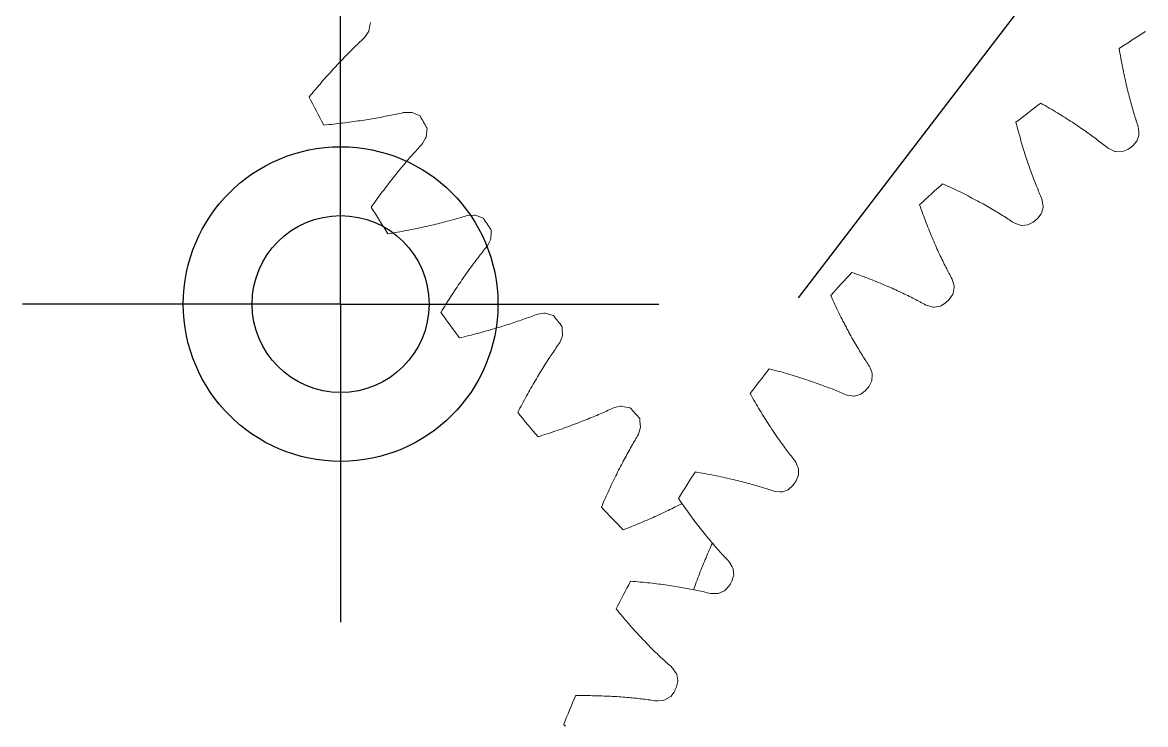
# Model space of a CAD drawing. Header units: millimetres. Extents: x 278858 to 279223, y 218711 to 219074.
# Drawn here: x 278881.18 to 278909.74, y 218883.64 to 218901.49 of the extents above; entities that cross this region are included whole.
import ezdxf

# ---------------------------------------------------------------- set-up
doc = ezdxf.new("R2010")
doc.units = ezdxf.units.MM
doc.header["$LTSCALE"] = 2
doc.linetypes.add('AM_ISO08W050', pattern=[18, 12, -1.5, 3, -1.5])
doc.linetypes.add('AM_ISO08W050x2', pattern=[9, 6, -0.75, 1.5, -0.75])
for name, color, linetype, lineweight in [('AM_4', 3, 'Continuous', 25), ('AM_7', 1, 'AM_ISO08W050', 25), ('AM_9', 251, 'Continuous', 15)]:
    doc.layers.add(name, color=color, linetype=linetype, lineweight=lineweight)

msp = doc.modelspace()

# ---------------------------------------------------------------- linework, layer by layer
for radius in [4, 2.25]:
    msp.add_circle((278889.271, 218894.328), radius)
at = {"layer": 'AM_4'}
msp.add_line((278916.733, 218915.131), (278900.905, 218894.489), dxfattribs=at)
at = {"layer": 'AM_7', "linetype": 'AM_ISO08W050x2'}
for q in [(278889.271, 218902.419), (278881.18, 218894.328), (278897.362, 218894.328), (278889.271, 218886.237)]:
    msp.add_line((278889.271, 218894.328), q, dxfattribs=at)
at = {"layer": 'AM_9'}
for p, q in [((278889.988, 218901.268), (278889.972, 218901.239)), ((278890.015, 218901.419), (278889.988, 218901.268)), ((278890.029, 218901.487), (278890.015, 218901.419)), ((278889.729, 218900.961), (278889.697, 218900.93)), ((278889.761, 218900.991), (278889.729, 218900.961)), ((278889.793, 218901.022), (278889.761, 218900.991)), ((278889.824, 218901.051), (278889.793, 218901.022)), ((278889.856, 218901.081), (278889.824, 218901.051)), ((278889.885, 218901.112), (278889.856, 218901.081)), ((278889.972, 218901.239), (278889.885, 218901.112)), ((278889.464, 218900.699), (278889.429, 218900.664)), ((278889.498, 218900.733), (278889.464, 218900.699)), ((278889.531, 218900.767), (278889.498, 218900.733)), ((278889.565, 218900.801), (278889.531, 218900.767)), ((278889.598, 218900.834), (278889.565, 218900.801)), ((278889.631, 218900.866), (278889.598, 218900.834)), ((278889.664, 218900.898), (278889.631, 218900.866)), ((278889.697, 218900.93), (278889.664, 218900.898)), ((278909.072, 218900.829), (278909.083, 218900.766)), ((278909.083, 218900.766), (278909.093, 218900.704)), ((278909.093, 218900.704), (278909.104, 218900.643)), ((278889.184, 218900.407), (278889.148, 218900.369)), ((278889.219, 218900.445), (278889.184, 218900.407)), ((278889.255, 218900.483), (278889.219, 218900.445)), ((278889.29, 218900.52), (278889.255, 218900.483)), ((278889.325, 218900.557), (278889.29, 218900.52)), ((278889.36, 218900.593), (278889.325, 218900.557)), ((278889.395, 218900.629), (278889.36, 218900.593)), ((278889.429, 218900.664), (278889.395, 218900.629)), ((278909.104, 218900.643), (278909.114, 218900.583)), ((278909.114, 218900.583), (278909.125, 218900.523)), ((278909.125, 218900.523), (278909.136, 218900.464)), ((278909.136, 218900.464), (278909.147, 218900.405)), ((278909.147, 218900.405), (278909.159, 218900.347)), ((278888.928, 218900.126), (278888.89, 218900.084)), ((278888.965, 218900.168), (278888.928, 218900.126)), ((278889.002, 218900.209), (278888.965, 218900.168)), ((278889.038, 218900.25), (278889.002, 218900.209)), ((278889.075, 218900.29), (278889.038, 218900.25)), ((278889.111, 218900.329), (278889.075, 218900.29)), ((278889.148, 218900.369), (278889.111, 218900.329)), ((278909.159, 218900.347), (278909.17, 218900.29)), ((278909.17, 218900.29), (278909.182, 218900.233)), ((278909.182, 218900.233), (278909.193, 218900.177)), ((278909.193, 218900.177), (278909.205, 218900.122)), ((278909.205, 218900.122), (278909.217, 218900.067)), ((278888.663, 218899.821), (278888.624, 218899.776)), ((278888.701, 218899.866), (278888.663, 218899.821)), ((278888.739, 218899.911), (278888.701, 218899.866)), ((278888.777, 218899.955), (278888.739, 218899.911)), ((278888.815, 218899.999), (278888.777, 218899.955)), ((278888.853, 218900.042), (278888.815, 218899.999)), ((278888.89, 218900.084), (278888.853, 218900.042)), ((278909.217, 218900.067), (278909.229, 218900.013)), ((278909.229, 218900.013), (278909.241, 218899.96)), ((278909.241, 218899.96), (278909.253, 218899.907)), ((278909.253, 218899.907), (278909.265, 218899.855)), ((278909.265, 218899.855), (278909.278, 218899.803)), ((278888.508, 218899.636), (278888.468, 218899.588)), ((278888.547, 218899.683), (278888.508, 218899.636)), ((278888.585, 218899.73), (278888.547, 218899.683)), ((278888.624, 218899.776), (278888.585, 218899.73)), ((278909.278, 218899.803), (278909.29, 218899.752)), ((278909.29, 218899.752), (278909.302, 218899.702)), ((278909.302, 218899.702), (278909.315, 218899.653)), ((278909.315, 218899.653), (278909.328, 218899.604)), ((278909.328, 218899.604), (278909.34, 218899.556)), ((278909.34, 218899.556), (278909.353, 218899.508)), ((278907.133, 218899.403), (278907.078, 218899.434)), ((278907.188, 218899.372), (278907.133, 218899.403)), ((278907.241, 218899.341), (278907.188, 218899.372)), ((278907.295, 218899.31), (278907.241, 218899.341)), ((278907.347, 218899.279), (278907.295, 218899.31)), ((278907.399, 218899.248), (278907.347, 218899.279)), ((278907.45, 218899.218), (278907.399, 218899.248)), ((278909.353, 218899.508), (278909.366, 218899.461)), ((278909.366, 218899.461), (278909.378, 218899.415)), ((278909.378, 218899.415), (278909.391, 218899.369)), ((278909.391, 218899.369), (278909.404, 218899.324)), ((278909.404, 218899.324), (278909.417, 218899.28)), ((278909.417, 218899.28), (278909.43, 218899.236)), ((278889.549, 218898.959), (278889.604, 218898.966)), ((278889.604, 218898.966), (278889.659, 218898.974)), ((278889.659, 218898.974), (278889.713, 218898.982)), ((278889.713, 218898.982), (278889.766, 218898.989)), ((278889.766, 218898.989), (278889.82, 218898.997)), ((278889.82, 218898.997), (278889.872, 218899.006)), ((278889.872, 218899.006), (278889.924, 218899.014)), ((278889.924, 218899.014), (278889.976, 218899.022)), ((278889.976, 218899.022), (278890.027, 218899.03)), ((278890.027, 218899.03), (278890.078, 218899.039)), ((278890.078, 218899.039), (278890.128, 218899.048)), ((278890.128, 218899.048), (278890.177, 218899.056)), ((278890.177, 218899.056), (278890.226, 218899.065)), ((278890.226, 218899.065), (278890.275, 218899.074)), ((278890.275, 218899.074), (278890.323, 218899.083)), ((278890.323, 218899.083), (278890.37, 218899.092)), ((278890.37, 218899.092), (278890.417, 218899.101)), ((278890.417, 218899.101), (278890.464, 218899.11)), ((278890.464, 218899.11), (278890.51, 218899.119)), ((278890.51, 218899.119), (278890.555, 218899.128)), ((278890.555, 218899.128), (278890.6, 218899.138)), ((278890.6, 218899.138), (278890.644, 218899.147)), ((278890.644, 218899.147), (278890.688, 218899.156)), ((278890.688, 218899.156), (278890.732, 218899.166)), ((278890.732, 218899.166), (278890.775, 218899.175)), ((278890.775, 218899.175), (278890.817, 218899.185)), ((278890.817, 218899.185), (278890.859, 218899.194)), ((278890.859, 218899.194), (278890.901, 218899.201)), ((278890.901, 218899.201), (278891.055, 218899.202)), ((278891.055, 218899.202), (278891.088, 218899.199)), ((278891.088, 218899.199), (278891.228, 218899.137)), ((278891.228, 218899.137), (278891.292, 218899.11)), ((278907.501, 218899.187), (278907.45, 218899.218)), ((278907.551, 218899.157), (278907.501, 218899.187)), ((278907.6, 218899.127), (278907.551, 218899.157)), ((278907.649, 218899.097), (278907.6, 218899.127)), ((278907.696, 218899.067), (278907.649, 218899.097)), ((278907.744, 218899.037), (278907.696, 218899.067)), ((278907.79, 218899.007), (278907.744, 218899.037)), ((278907.837, 218898.977), (278907.79, 218899.007)), ((278907.882, 218898.948), (278907.837, 218898.977)), ((278909.43, 218899.236), (278909.442, 218899.193)), ((278909.442, 218899.193), (278909.455, 218899.15)), ((278909.455, 218899.15), (278909.468, 218899.108)), ((278909.468, 218899.108), (278909.481, 218899.067)), ((278909.481, 218899.067), (278909.494, 218899.026)), ((278909.494, 218899.026), (278909.507, 218898.986)), ((278909.507, 218898.986), (278909.52, 218898.947)), ((278888.846, 218898.879), (278888.907, 218898.885)), ((278888.907, 218898.885), (278888.968, 218898.891)), ((278888.968, 218898.891), (278889.028, 218898.897)), ((278889.028, 218898.897), (278889.088, 218898.903)), ((278889.088, 218898.903), (278889.148, 218898.91)), ((278889.148, 218898.91), (278889.206, 218898.916)), ((278889.206, 218898.916), (278889.265, 218898.923)), ((278889.265, 218898.923), (278889.323, 218898.93)), ((278889.323, 218898.93), (278889.38, 218898.937)), ((278889.38, 218898.937), (278889.437, 218898.944)), ((278889.437, 218898.944), (278889.493, 218898.951)), ((278889.493, 218898.951), (278889.549, 218898.959)), ((278891.464, 218898.728), (278891.448, 218898.575)), ((278891.473, 218898.797), (278891.464, 218898.728)), ((278906.447, 218898.95), (278906.463, 218898.889)), ((278906.463, 218898.889), (278906.479, 218898.828)), ((278906.479, 218898.828), (278906.495, 218898.768)), ((278906.495, 218898.768), (278906.511, 218898.709)), ((278906.511, 218898.709), (278906.527, 218898.65)), ((278907.927, 218898.919), (278907.882, 218898.948)), ((278907.971, 218898.889), (278907.927, 218898.919)), ((278908.014, 218898.86), (278907.971, 218898.889)), ((278908.057, 218898.831), (278908.014, 218898.86)), ((278908.099, 218898.803), (278908.057, 218898.831)), ((278908.141, 218898.774), (278908.099, 218898.803)), ((278908.182, 218898.746), (278908.141, 218898.774)), ((278908.222, 218898.717), (278908.182, 218898.746)), ((278908.262, 218898.689), (278908.222, 218898.717)), ((278908.301, 218898.661), (278908.262, 218898.689)), ((278909.52, 218898.947), (278909.532, 218898.908)), ((278909.532, 218898.908), (278909.545, 218898.87)), ((278909.545, 218898.87), (278909.557, 218898.828)), ((278909.557, 218898.828), (278909.563, 218898.792)), ((278909.563, 218898.792), (278909.573, 218898.675)), ((278909.573, 218898.675), (278909.576, 218898.639)), ((278891.357, 218898.413), (278891.329, 218898.379)), ((278891.434, 218898.545), (278891.357, 218898.413)), ((278891.448, 218898.575), (278891.434, 218898.545)), ((278906.527, 218898.65), (278906.543, 218898.592)), ((278906.543, 218898.592), (278906.559, 218898.535)), ((278906.559, 218898.535), (278906.575, 218898.478)), ((278906.575, 218898.478), (278906.592, 218898.422)), ((278906.592, 218898.422), (278906.608, 218898.367)), ((278908.34, 218898.634), (278908.301, 218898.661)), ((278908.378, 218898.606), (278908.34, 218898.634)), ((278908.415, 218898.579), (278908.378, 218898.606)), ((278908.452, 218898.552), (278908.415, 218898.579)), ((278908.488, 218898.525), (278908.452, 218898.552)), ((278908.523, 218898.498), (278908.488, 218898.525)), ((278908.558, 218898.472), (278908.523, 218898.498)), ((278908.593, 218898.446), (278908.558, 218898.472)), ((278908.626, 218898.42), (278908.593, 218898.446)), ((278908.66, 218898.394), (278908.626, 218898.42)), ((278908.692, 218898.368), (278908.66, 218898.394)), ((278909.508, 218898.449), (278909.416, 218898.347)), ((278909.521, 218898.466), (278909.508, 218898.449)), ((278909.572, 218898.612), (278909.521, 218898.466)), ((278909.576, 218898.639), (278909.572, 218898.612)), ((278891.09, 218898.115), (278891.059, 218898.08)), ((278891.12, 218898.15), (278891.09, 218898.115)), ((278891.151, 218898.184), (278891.12, 218898.15)), ((278891.181, 218898.218), (278891.151, 218898.184)), ((278891.211, 218898.251), (278891.181, 218898.218)), ((278891.241, 218898.284), (278891.211, 218898.251)), ((278891.271, 218898.316), (278891.241, 218898.284)), ((278891.3, 218898.348), (278891.271, 218898.316)), ((278891.329, 218898.379), (278891.3, 218898.348)), ((278906.608, 218898.367), (278906.625, 218898.312)), ((278906.625, 218898.312), (278906.641, 218898.258)), ((278906.641, 218898.258), (278906.658, 218898.204)), ((278906.658, 218898.204), (278906.674, 218898.151)), ((278906.674, 218898.151), (278906.691, 218898.099)), ((278908.724, 218898.343), (278908.692, 218898.368)), ((278908.755, 218898.318), (278908.724, 218898.343)), ((278908.791, 218898.292), (278908.755, 218898.318)), ((278908.823, 218898.275), (278908.791, 218898.292)), ((278908.929, 218898.225), (278908.823, 218898.275)), ((278908.962, 218898.209), (278908.929, 218898.225)), ((278908.989, 218898.204), (278908.962, 218898.209)), ((278909.143, 218898.202), (278908.989, 218898.204)), ((278909.164, 218898.209), (278909.143, 218898.202)), ((278909.291, 218898.26), (278909.164, 218898.209)), ((278890.837, 218897.82), (278890.804, 218897.781)), ((278890.869, 218897.858), (278890.837, 218897.82)), ((278890.901, 218897.896), (278890.869, 218897.858)), ((278890.933, 218897.934), (278890.901, 218897.896)), ((278890.965, 218897.971), (278890.933, 218897.934)), ((278890.996, 218898.008), (278890.965, 218897.971)), ((278891.027, 218898.044), (278890.996, 218898.008)), ((278891.059, 218898.08), (278891.027, 218898.044)), ((278906.691, 218898.099), (278906.708, 218898.048)), ((278906.708, 218898.048), (278906.724, 218897.997)), ((278906.724, 218897.997), (278906.741, 218897.947)), ((278906.741, 218897.947), (278906.758, 218897.897)), ((278906.758, 218897.897), (278906.775, 218897.848)), ((278906.775, 218897.848), (278906.792, 218897.8)), ((278890.606, 218897.536), (278890.572, 218897.493)), ((278890.639, 218897.578), (278890.606, 218897.536)), ((278890.673, 218897.619), (278890.639, 218897.578)), ((278890.706, 218897.661), (278890.673, 218897.619)), ((278890.739, 218897.701), (278890.706, 218897.661)), ((278890.772, 218897.741), (278890.739, 218897.701)), ((278890.804, 218897.781), (278890.772, 218897.741)), ((278906.792, 218897.8), (278906.808, 218897.752)), ((278906.808, 218897.752), (278906.825, 218897.705)), ((278906.825, 218897.705), (278906.842, 218897.659)), ((278906.842, 218897.659), (278906.859, 218897.613)), ((278906.859, 218897.613), (278906.875, 218897.568)), ((278906.875, 218897.568), (278906.892, 218897.524)), ((278890.401, 218897.273), (278890.367, 218897.227)), ((278890.436, 218897.318), (278890.401, 218897.273)), ((278890.47, 218897.363), (278890.436, 218897.318)), ((278890.504, 218897.407), (278890.47, 218897.363)), ((278890.538, 218897.45), (278890.504, 218897.407)), ((278890.572, 218897.493), (278890.538, 218897.45)), ((278904.64, 218897.361), (278904.582, 218897.387)), ((278904.697, 218897.334), (278904.64, 218897.361)), ((278904.753, 218897.308), (278904.697, 218897.334)), ((278904.809, 218897.282), (278904.753, 218897.308)), ((278904.864, 218897.256), (278904.809, 218897.282)), ((278904.918, 218897.23), (278904.864, 218897.256)), ((278906.892, 218897.524), (278906.909, 218897.48)), ((278906.909, 218897.48), (278906.925, 218897.437)), ((278906.925, 218897.437), (278906.942, 218897.395)), ((278906.942, 218897.395), (278906.959, 218897.353)), ((278906.959, 218897.353), (278906.975, 218897.311)), ((278906.975, 218897.311), (278906.992, 218897.271)), ((278906.992, 218897.271), (278907.008, 218897.231)), ((278890.192, 218896.992), (278890.156, 218896.943)), ((278890.227, 218897.04), (278890.192, 218896.992)), ((278890.262, 218897.088), (278890.227, 218897.04)), ((278890.297, 218897.135), (278890.262, 218897.088)), ((278890.332, 218897.181), (278890.297, 218897.135)), ((278890.367, 218897.227), (278890.332, 218897.181)), ((278904.972, 218897.204), (278904.918, 218897.23)), ((278905.025, 218897.178), (278904.972, 218897.204)), ((278905.077, 218897.152), (278905.025, 218897.178)), ((278905.129, 218897.127), (278905.077, 218897.152)), ((278905.18, 218897.101), (278905.129, 218897.127)), ((278905.23, 218897.075), (278905.18, 218897.101)), ((278905.28, 218897.049), (278905.23, 218897.075)), ((278905.329, 218897.024), (278905.28, 218897.049)), ((278905.378, 218896.998), (278905.329, 218897.024)), ((278905.425, 218896.973), (278905.378, 218896.998)), ((278905.473, 218896.948), (278905.425, 218896.973)), ((278907.008, 218897.231), (278907.024, 218897.192)), ((278907.024, 218897.192), (278907.041, 218897.153)), ((278907.041, 218897.153), (278907.057, 218897.115)), ((278907.057, 218897.115), (278907.073, 218897.077)), ((278907.073, 218897.077), (278907.089, 218897.041)), ((278907.089, 218897.041), (278907.105, 218897)), ((278907.105, 218897), (278907.113, 218896.964)), ((278907.113, 218896.964), (278907.134, 218896.849)), ((278890.085, 218896.844), (278890.049, 218896.794)), ((278890.121, 218896.894), (278890.085, 218896.844)), ((278890.156, 218896.943), (278890.121, 218896.894)), ((278903.996, 218896.85), (278904.017, 218896.791)), ((278904.017, 218896.791), (278904.038, 218896.731)), ((278904.038, 218896.731), (278904.059, 218896.673)), ((278905.519, 218896.922), (278905.473, 218896.948)), ((278905.565, 218896.897), (278905.519, 218896.922)), ((278905.61, 218896.872), (278905.565, 218896.897)), ((278905.655, 218896.847), (278905.61, 218896.872)), ((278905.699, 218896.822), (278905.655, 218896.847)), ((278905.742, 218896.798), (278905.699, 218896.822)), ((278905.785, 218896.773), (278905.742, 218896.798)), ((278905.827, 218896.748), (278905.785, 218896.773)), ((278905.868, 218896.724), (278905.827, 218896.748)), ((278905.909, 218896.7), (278905.868, 218896.724)), ((278905.949, 218896.676), (278905.909, 218896.7)), ((278905.989, 218896.652), (278905.949, 218896.676)), ((278907.138, 218896.785), (278907.1, 218896.636)), ((278907.134, 218896.849), (278907.14, 218896.813)), ((278907.14, 218896.813), (278907.138, 218896.785)), ((278891.791, 218896.382), (278891.84, 218896.394)), ((278891.84, 218896.394), (278891.887, 218896.407)), ((278891.887, 218896.407), (278891.935, 218896.419)), ((278891.935, 218896.419), (278891.981, 218896.431)), ((278891.981, 218896.431), (278892.028, 218896.443)), ((278892.028, 218896.443), (278892.073, 218896.456)), ((278892.073, 218896.456), (278892.119, 218896.468)), ((278892.119, 218896.468), (278892.163, 218896.48)), ((278892.163, 218896.48), (278892.207, 218896.493)), ((278892.207, 218896.493), (278892.251, 218896.505)), ((278892.251, 218896.505), (278892.294, 218896.518)), ((278892.294, 218896.518), (278892.337, 218896.53)), ((278892.337, 218896.53), (278892.379, 218896.543)), ((278892.379, 218896.543), (278892.42, 218896.555)), ((278892.42, 218896.555), (278892.461, 218896.567)), ((278892.461, 218896.567), (278892.503, 218896.578)), ((278892.503, 218896.578), (278892.657, 218896.589)), ((278892.657, 218896.589), (278892.69, 218896.589)), ((278892.69, 218896.589), (278892.834, 218896.536)), ((278892.834, 218896.536), (278892.9, 218896.514)), ((278904.059, 218896.673), (278904.08, 218896.615)), ((278904.08, 218896.615), (278904.101, 218896.558)), ((278904.101, 218896.558), (278904.122, 218896.502)), ((278904.122, 218896.502), (278904.144, 218896.446)), ((278904.144, 218896.446), (278904.165, 218896.391)), ((278904.165, 218896.391), (278904.186, 218896.337)), ((278906.028, 218896.628), (278905.989, 218896.652)), ((278906.066, 218896.604), (278906.028, 218896.628)), ((278906.104, 218896.581), (278906.066, 218896.604)), ((278906.141, 218896.558), (278906.104, 218896.581)), ((278906.177, 218896.535), (278906.141, 218896.558)), ((278906.213, 218896.512), (278906.177, 218896.535)), ((278906.248, 218896.489), (278906.213, 218896.512)), ((278906.283, 218896.466), (278906.248, 218896.489)), ((278906.317, 218896.444), (278906.283, 218896.466)), ((278906.35, 218896.422), (278906.317, 218896.444)), ((278906.388, 218896.399), (278906.35, 218896.422)), ((278906.421, 218896.384), (278906.388, 218896.399)), ((278906.889, 218896.411), (278906.767, 218896.348)), ((278907.088, 218896.618), (278907.006, 218896.508)), ((278907.1, 218896.636), (278907.088, 218896.618)), ((278890.475, 218896.112), (278890.536, 218896.122)), ((278890.536, 218896.122), (278890.596, 218896.133)), ((278890.596, 218896.133), (278890.656, 218896.143)), ((278890.656, 218896.143), (278890.716, 218896.153)), ((278890.716, 218896.153), (278890.774, 218896.164)), ((278890.774, 218896.164), (278890.833, 218896.175)), ((278890.833, 218896.175), (278890.89, 218896.186)), ((278890.89, 218896.186), (278890.947, 218896.196)), ((278890.947, 218896.196), (278891.004, 218896.207)), ((278891.004, 218896.207), (278891.06, 218896.219)), ((278891.06, 218896.219), (278891.116, 218896.23)), ((278891.116, 218896.23), (278891.171, 218896.241)), ((278891.171, 218896.241), (278891.226, 218896.252)), ((278891.226, 218896.252), (278891.28, 218896.264)), ((278891.28, 218896.264), (278891.333, 218896.275)), ((278891.333, 218896.275), (278891.386, 218896.287)), ((278891.386, 218896.287), (278891.439, 218896.299)), ((278891.439, 218896.299), (278891.491, 218896.31)), ((278891.491, 218896.31), (278891.542, 218896.322)), ((278891.542, 218896.322), (278891.593, 218896.334)), ((278891.593, 218896.334), (278891.643, 218896.346)), ((278891.643, 218896.346), (278891.693, 218896.358)), ((278891.693, 218896.358), (278891.742, 218896.37)), ((278891.742, 218896.37), (278891.791, 218896.382)), ((278893.098, 218896.145), (278893.093, 218895.991)), ((278893.102, 218896.214), (278893.098, 218896.145)), ((278904.186, 218896.337), (278904.207, 218896.283)), ((278904.207, 218896.283), (278904.228, 218896.23)), ((278904.228, 218896.23), (278904.249, 218896.177)), ((278904.249, 218896.177), (278904.271, 218896.125)), ((278904.271, 218896.125), (278904.292, 218896.074)), ((278906.531, 218896.344), (278906.421, 218896.384)), ((278906.566, 218896.331), (278906.531, 218896.344)), ((278906.593, 218896.328), (278906.566, 218896.331)), ((278906.747, 218896.34), (278906.593, 218896.328)), ((278906.767, 218896.348), (278906.747, 218896.34)), ((278893.013, 218895.822), (278892.988, 218895.787)), ((278893.081, 218895.96), (278893.013, 218895.822)), ((278893.093, 218895.991), (278893.081, 218895.96)), ((278904.292, 218896.074), (278904.313, 218896.024)), ((278904.313, 218896.024), (278904.334, 218895.974)), ((278904.334, 218895.974), (278904.355, 218895.925)), ((278904.355, 218895.925), (278904.376, 218895.876)), ((278904.376, 218895.876), (278904.397, 218895.828)), ((278904.397, 218895.828), (278904.418, 218895.781)), ((278892.795, 218895.543), (278892.767, 218895.507)), ((278892.823, 218895.58), (278892.795, 218895.543)), ((278892.851, 218895.616), (278892.823, 218895.58)), ((278892.879, 218895.651), (278892.851, 218895.616)), ((278892.906, 218895.686), (278892.879, 218895.651)), ((278892.933, 218895.72), (278892.906, 218895.686)), ((278892.961, 218895.754), (278892.933, 218895.72)), ((278892.988, 218895.787), (278892.961, 218895.754)), ((278904.418, 218895.781), (278904.439, 218895.734)), ((278904.439, 218895.734), (278904.46, 218895.688)), ((278904.46, 218895.688), (278904.481, 218895.643)), ((278904.481, 218895.643), (278904.502, 218895.598)), ((278904.502, 218895.598), (278904.522, 218895.554)), ((278904.522, 218895.554), (278904.543, 218895.511)), ((278892.594, 218895.276), (278892.565, 218895.236)), ((278892.623, 218895.315), (278892.594, 218895.276)), ((278892.652, 218895.355), (278892.623, 218895.315)), ((278892.681, 218895.393), (278892.652, 218895.355)), ((278892.71, 218895.432), (278892.681, 218895.393)), ((278892.739, 218895.469), (278892.71, 218895.432)), ((278892.767, 218895.507), (278892.739, 218895.469)), ((278904.543, 218895.511), (278904.563, 218895.468)), ((278904.563, 218895.468), (278904.584, 218895.426)), ((278904.584, 218895.426), (278904.604, 218895.384)), ((278904.604, 218895.384), (278904.624, 218895.344)), ((278904.624, 218895.344), (278904.645, 218895.303)), ((278904.645, 218895.303), (278904.665, 218895.264)), ((278904.665, 218895.264), (278904.685, 218895.225)), ((278892.386, 218894.984), (278892.355, 218894.94)), ((278892.416, 218895.027), (278892.386, 218894.984)), ((278892.446, 218895.07), (278892.416, 218895.027)), ((278892.476, 218895.112), (278892.446, 218895.07)), ((278892.506, 218895.154), (278892.476, 218895.112)), ((278892.535, 218895.195), (278892.506, 218895.154)), ((278892.565, 218895.236), (278892.535, 218895.195)), ((278902.334, 218895.109), (278902.274, 218895.13)), ((278902.393, 218895.088), (278902.334, 218895.109)), ((278902.451, 218895.067), (278902.393, 218895.088)), ((278902.509, 218895.046), (278902.451, 218895.067)), ((278902.566, 218895.025), (278902.509, 218895.046)), ((278902.623, 218895.003), (278902.566, 218895.025)), ((278902.678, 218894.982), (278902.623, 218895.003)), ((278902.733, 218894.961), (278902.678, 218894.982)), ((278904.685, 218895.225), (278904.704, 218895.186)), ((278904.704, 218895.186), (278904.724, 218895.149)), ((278904.724, 218895.149), (278904.744, 218895.111)), ((278904.744, 218895.111), (278904.763, 218895.075)), ((278904.763, 218895.075), (278904.783, 218895.039)), ((278904.783, 218895.039), (278904.802, 218895.004)), ((278904.802, 218895.004), (278904.821, 218894.964)), ((278904.821, 218894.964), (278904.833, 218894.93)), ((278892.201, 218894.713), (278892.17, 218894.666)), ((278892.232, 218894.76), (278892.201, 218894.713)), ((278892.263, 218894.805), (278892.232, 218894.76)), ((278892.294, 218894.851), (278892.263, 218894.805)), ((278892.325, 218894.895), (278892.294, 218894.851)), ((278892.355, 218894.94), (278892.325, 218894.895)), ((278902.788, 218894.94), (278902.733, 218894.961)), ((278902.842, 218894.919), (278902.788, 218894.94)), ((278902.895, 218894.897), (278902.842, 218894.919)), ((278902.947, 218894.876), (278902.895, 218894.897)), ((278902.999, 218894.855), (278902.947, 218894.876)), ((278903.05, 218894.834), (278902.999, 218894.855)), ((278903.101, 218894.812), (278903.05, 218894.834)), ((278903.15, 218894.791), (278903.101, 218894.812)), ((278903.2, 218894.77), (278903.15, 218894.791)), ((278903.248, 218894.749), (278903.2, 218894.77)), ((278903.296, 218894.728), (278903.248, 218894.749)), ((278903.343, 218894.707), (278903.296, 218894.728)), ((278903.39, 218894.686), (278903.343, 218894.707)), ((278903.436, 218894.665), (278903.39, 218894.686)), ((278904.833, 218894.93), (278904.863, 218894.817)), ((278904.873, 218894.754), (278904.848, 218894.602)), ((278904.863, 218894.817), (278904.873, 218894.781)), ((278904.873, 218894.781), (278904.873, 218894.754)), ((278892.013, 218894.424), (278891.982, 218894.374)), ((278892.045, 218894.474), (278892.013, 218894.424)), ((278892.076, 218894.523), (278892.045, 218894.474)), ((278892.108, 218894.571), (278892.076, 218894.523)), ((278892.139, 218894.619), (278892.108, 218894.571)), ((278892.17, 218894.666), (278892.139, 218894.619)), ((278901.737, 218894.545), (278901.763, 218894.487)), ((278901.763, 218894.487), (278901.789, 218894.43)), ((278901.789, 218894.43), (278901.815, 218894.374)), ((278903.481, 218894.644), (278903.436, 218894.665)), ((278903.526, 218894.623), (278903.481, 218894.644)), ((278903.57, 218894.603), (278903.526, 218894.623)), ((278903.613, 218894.582), (278903.57, 218894.603)), ((278903.656, 218894.561), (278903.613, 218894.582)), ((278903.698, 218894.541), (278903.656, 218894.561)), ((278903.74, 218894.521), (278903.698, 218894.541)), ((278903.78, 218894.5), (278903.74, 218894.521)), ((278903.821, 218894.48), (278903.78, 218894.5)), ((278903.86, 218894.46), (278903.821, 218894.48)), ((278903.899, 218894.44), (278903.86, 218894.46)), ((278903.938, 218894.42), (278903.899, 218894.44)), ((278903.975, 218894.4), (278903.938, 218894.42)), ((278904.012, 218894.381), (278903.975, 218894.4)), ((278904.838, 218894.582), (278904.765, 218894.466)), ((278904.848, 218894.602), (278904.838, 218894.582)), ((278891.854, 218894.169), (278891.822, 218894.116)), ((278891.886, 218894.221), (278891.854, 218894.169)), ((278891.918, 218894.273), (278891.886, 218894.221)), ((278891.95, 218894.324), (278891.918, 218894.273)), ((278891.982, 218894.374), (278891.95, 218894.324)), ((278901.815, 218894.374), (278901.841, 218894.318)), ((278901.841, 218894.318), (278901.867, 218894.263)), ((278901.867, 218894.263), (278901.893, 218894.209)), ((278901.893, 218894.209), (278901.919, 218894.155)), ((278901.919, 218894.155), (278901.945, 218894.102)), ((278904.049, 218894.361), (278904.012, 218894.381)), ((278904.085, 218894.342), (278904.049, 218894.361)), ((278904.12, 218894.323), (278904.085, 218894.342)), ((278904.159, 218894.303), (278904.12, 218894.323)), ((278904.194, 218894.292), (278904.159, 218894.303)), ((278904.307, 218894.261), (278904.194, 218894.292)), ((278904.342, 218894.252), (278904.307, 218894.261)), ((278904.37, 218894.251), (278904.342, 218894.252)), ((278904.522, 218894.276), (278904.37, 218894.251)), ((278904.541, 218894.286), (278904.522, 218894.276)), ((278904.657, 218894.359), (278904.541, 218894.286)), ((278893.54, 218893.812), (278893.588, 218893.827)), ((278893.588, 218893.827), (278893.635, 218893.843)), ((278893.635, 218893.843), (278893.682, 218893.858)), ((278893.682, 218893.858), (278893.728, 218893.874)), ((278893.728, 218893.874), (278893.774, 218893.889)), ((278893.774, 218893.889), (278893.819, 218893.905)), ((278893.819, 218893.905), (278893.864, 218893.92)), ((278893.864, 218893.92), (278893.908, 218893.936)), ((278893.908, 218893.936), (278893.952, 218893.951)), ((278893.952, 218893.951), (278893.995, 218893.967)), ((278893.995, 218893.967), (278894.038, 218893.982)), ((278894.038, 218893.982), (278894.08, 218893.997)), ((278894.08, 218893.997), (278894.122, 218894.013)), ((278894.122, 218894.013), (278894.163, 218894.028)), ((278894.163, 218894.028), (278894.203, 218894.044)), ((278894.203, 218894.044), (278894.243, 218894.059)), ((278894.243, 218894.059), (278894.284, 218894.072)), ((278894.284, 218894.072), (278894.437, 218894.094)), ((278894.437, 218894.094), (278894.47, 218894.096)), ((278894.47, 218894.096), (278894.617, 218894.053)), ((278894.617, 218894.053), (278894.684, 218894.036)), ((278901.945, 218894.102), (278901.971, 218894.049)), ((278901.971, 218894.049), (278901.997, 218893.998)), ((278901.997, 218893.998), (278902.023, 218893.947)), ((278902.023, 218893.947), (278902.048, 218893.896)), ((278902.048, 218893.896), (278902.074, 218893.846)), ((278902.074, 218893.846), (278902.099, 218893.797)), ((278892.531, 218893.524), (278892.589, 218893.539)), ((278892.589, 218893.539), (278892.646, 218893.553)), ((278892.646, 218893.553), (278892.703, 218893.568)), ((278892.703, 218893.568), (278892.759, 218893.583)), ((278892.759, 218893.583), (278892.815, 218893.598)), ((278892.815, 218893.598), (278892.87, 218893.613)), ((278892.87, 218893.613), (278892.925, 218893.628)), ((278892.925, 218893.628), (278892.979, 218893.643)), ((278892.979, 218893.643), (278893.033, 218893.658)), ((278893.033, 218893.658), (278893.086, 218893.673)), ((278893.086, 218893.673), (278893.138, 218893.689)), ((278893.138, 218893.689), (278893.19, 218893.704)), ((278893.19, 218893.704), (278893.242, 218893.719)), ((278893.242, 218893.719), (278893.293, 218893.735)), ((278893.293, 218893.735), (278893.343, 218893.75)), ((278893.343, 218893.75), (278893.393, 218893.765)), ((278893.393, 218893.765), (278893.443, 218893.781)), ((278893.443, 218893.781), (278893.492, 218893.796)), ((278893.492, 218893.796), (278893.54, 218893.812)), ((278894.907, 218893.751), (278894.908, 218893.681)), ((278894.908, 218893.681), (278894.913, 218893.528)), ((278902.099, 218893.797), (278902.125, 218893.749)), ((278902.125, 218893.749), (278902.15, 218893.701)), ((278902.15, 218893.701), (278902.176, 218893.654)), ((278902.176, 218893.654), (278902.201, 218893.607)), ((278902.201, 218893.607), (278902.226, 218893.561)), ((278902.226, 218893.561), (278902.251, 218893.516)), ((278892.294, 218893.466), (278892.354, 218893.481)), ((278892.354, 218893.481), (278892.413, 218893.495)), ((278892.413, 218893.495), (278892.472, 218893.509)), ((278892.472, 218893.509), (278892.531, 218893.524)), ((278894.798, 218893.282), (278894.773, 218893.246)), ((278894.823, 218893.317), (278894.798, 218893.282)), ((278894.845, 218893.354), (278894.823, 218893.317)), ((278894.904, 218893.496), (278894.845, 218893.354)), ((278894.913, 218893.528), (278894.904, 218893.496)), ((278902.251, 218893.516), (278902.276, 218893.471)), ((278902.276, 218893.471), (278902.301, 218893.428)), ((278902.301, 218893.428), (278902.325, 218893.384)), ((278902.325, 218893.384), (278902.35, 218893.341)), ((278902.35, 218893.341), (278902.374, 218893.299)), ((278902.374, 218893.299), (278902.399, 218893.258)), ((278902.399, 218893.258), (278902.423, 218893.217)), ((278894.597, 218892.983), (278894.571, 218892.943)), ((278894.622, 218893.022), (278894.597, 218892.983)), ((278894.648, 218893.061), (278894.622, 218893.022)), ((278894.673, 218893.099), (278894.648, 218893.061)), ((278894.699, 218893.136), (278894.673, 218893.099)), ((278894.724, 218893.174), (278894.699, 218893.136)), ((278894.749, 218893.21), (278894.724, 218893.174)), ((278894.773, 218893.246), (278894.749, 218893.21)), ((278902.423, 218893.217), (278902.447, 218893.177)), ((278902.447, 218893.177), (278902.471, 218893.137)), ((278902.471, 218893.137), (278902.494, 218893.098)), ((278902.494, 218893.098), (278902.518, 218893.06)), ((278902.518, 218893.06), (278902.541, 218893.022)), ((278902.541, 218893.022), (278902.565, 218892.985)), ((278902.565, 218892.985), (278902.588, 218892.949)), ((278894.413, 218892.695), (278894.386, 218892.651)), ((278894.439, 218892.737), (278894.413, 218892.695)), ((278894.466, 218892.78), (278894.439, 218892.737)), ((278894.492, 218892.821), (278894.466, 218892.78)), ((278894.519, 218892.862), (278894.492, 218892.821)), ((278894.545, 218892.903), (278894.519, 218892.862)), ((278894.571, 218892.943), (278894.545, 218892.903)), ((278900.233, 218892.665), (278900.172, 218892.681)), ((278902.588, 218892.949), (278902.611, 218892.913)), ((278902.611, 218892.913), (278902.634, 218892.878)), ((278902.634, 218892.878), (278902.656, 218892.843)), ((278902.656, 218892.843), (278902.678, 218892.809)), ((278902.678, 218892.809), (278902.701, 218892.775)), ((278902.701, 218892.775), (278902.723, 218892.738)), ((278902.723, 218892.738), (278902.738, 218892.704)), ((278902.738, 218892.704), (278902.779, 218892.594)), ((278894.251, 218892.428), (278894.224, 218892.381)), ((278894.278, 218892.473), (278894.251, 218892.428)), ((278894.305, 218892.519), (278894.278, 218892.473)), ((278894.332, 218892.563), (278894.305, 218892.519)), ((278894.359, 218892.608), (278894.332, 218892.563)), ((278894.386, 218892.651), (278894.359, 218892.608)), ((278900.294, 218892.649), (278900.233, 218892.665)), ((278900.354, 218892.633), (278900.294, 218892.649)), ((278900.413, 218892.617), (278900.354, 218892.633)), ((278900.472, 218892.601), (278900.413, 218892.617)), ((278900.53, 218892.585), (278900.472, 218892.601)), ((278900.587, 218892.569), (278900.53, 218892.585)), ((278900.644, 218892.553), (278900.587, 218892.569)), ((278900.7, 218892.536), (278900.644, 218892.553)), ((278900.755, 218892.52), (278900.7, 218892.536)), ((278900.81, 218892.503), (278900.755, 218892.52)), ((278900.864, 218892.487), (278900.81, 218892.503)), ((278900.918, 218892.47), (278900.864, 218892.487)), ((278900.97, 218892.453), (278900.918, 218892.47)), ((278901.023, 218892.436), (278900.97, 218892.453)), ((278901.074, 218892.42), (278901.023, 218892.436)), ((278901.125, 218892.403), (278901.074, 218892.42)), ((278901.175, 218892.386), (278901.125, 218892.403)), ((278902.779, 218892.594), (278902.791, 218892.56)), ((278902.794, 218892.532), (278902.782, 218892.379)), ((278902.791, 218892.56), (278902.794, 218892.532)), ((278894.086, 218892.142), (278894.058, 218892.093)), ((278894.113, 218892.191), (278894.086, 218892.142)), ((278894.141, 218892.239), (278894.113, 218892.191)), ((278894.169, 218892.287), (278894.141, 218892.239)), ((278894.196, 218892.335), (278894.169, 218892.287)), ((278894.224, 218892.381), (278894.196, 218892.335)), ((278901.225, 218892.369), (278901.175, 218892.386)), ((278901.274, 218892.353), (278901.225, 218892.369)), ((278901.322, 218892.336), (278901.274, 218892.353)), ((278901.369, 218892.319), (278901.322, 218892.336)), ((278901.416, 218892.302), (278901.369, 218892.319)), ((278901.463, 218892.285), (278901.416, 218892.302)), ((278901.508, 218892.268), (278901.463, 218892.285)), ((278901.553, 218892.252), (278901.508, 218892.268)), ((278901.598, 218892.235), (278901.553, 218892.252)), ((278901.642, 218892.218), (278901.598, 218892.235)), ((278901.685, 218892.201), (278901.642, 218892.218)), ((278901.727, 218892.185), (278901.685, 218892.201)), ((278901.769, 218892.168), (278901.727, 218892.185)), ((278901.81, 218892.152), (278901.769, 218892.168)), ((278901.851, 218892.135), (278901.81, 218892.152)), ((278901.891, 218892.119), (278901.851, 218892.135)), ((278901.93, 218892.102), (278901.891, 218892.119)), ((278902.613, 218892.12), (278902.504, 218892.038)), ((278902.774, 218892.359), (278902.711, 218892.237)), ((278902.782, 218892.379), (278902.774, 218892.359)), ((278893.918, 218891.837), (278893.889, 218891.785)), ((278893.946, 218891.89), (278893.918, 218891.837)), ((278893.974, 218891.941), (278893.946, 218891.89)), ((278894.002, 218891.992), (278893.974, 218891.941)), ((278894.03, 218892.043), (278894.002, 218891.992)), ((278894.058, 218892.093), (278894.03, 218892.043)), ((278899.688, 218892.051), (278899.719, 218891.996)), ((278899.719, 218891.996), (278899.75, 218891.941)), ((278899.75, 218891.941), (278899.781, 218891.887)), ((278899.781, 218891.887), (278899.811, 218891.834)), ((278899.811, 218891.834), (278899.842, 218891.781)), ((278901.969, 218892.086), (278901.93, 218892.102)), ((278902.007, 218892.07), (278901.969, 218892.086)), ((278902.044, 218892.053), (278902.007, 218892.07)), ((278902.081, 218892.037), (278902.044, 218892.053)), ((278902.122, 218892.022), (278902.081, 218892.037)), ((278902.157, 218892.013), (278902.122, 218892.022)), ((278902.273, 218891.992), (278902.157, 218892.013)), ((278902.309, 218891.986), (278902.273, 218891.992)), ((278902.336, 218891.988), (278902.309, 218891.986)), ((278902.485, 218892.026), (278902.336, 218891.988)), ((278902.504, 218892.038), (278902.485, 218892.026)), ((278893.805, 218891.624), (278893.776, 218891.569)), ((278893.833, 218891.678), (278893.805, 218891.624)), ((278893.861, 218891.732), (278893.833, 218891.678)), ((278893.889, 218891.785), (278893.861, 218891.732)), ((278895.827, 218891.516), (278895.87, 218891.534)), ((278895.87, 218891.534), (278895.913, 218891.553)), ((278895.913, 218891.553), (278895.955, 218891.571)), ((278895.955, 218891.571), (278895.996, 218891.59)), ((278895.996, 218891.59), (278896.037, 218891.608)), ((278896.037, 218891.608), (278896.078, 218891.626)), ((278896.078, 218891.626), (278896.118, 218891.644)), ((278896.118, 218891.644), (278896.157, 218891.663)), ((278896.157, 218891.663), (278896.196, 218891.681)), ((278896.196, 218891.681), (278896.236, 218891.697)), ((278896.236, 218891.697), (278896.386, 218891.729)), ((278896.386, 218891.729), (278896.419, 218891.733)), ((278896.419, 218891.733), (278896.569, 218891.701)), ((278896.569, 218891.701), (278896.638, 218891.689)), ((278899.842, 218891.781), (278899.873, 218891.73)), ((278899.873, 218891.73), (278899.903, 218891.678)), ((278899.903, 218891.678), (278899.934, 218891.628)), ((278899.934, 218891.628), (278899.964, 218891.578)), ((278899.964, 218891.578), (278899.994, 218891.529)), ((278895.119, 218891.234), (278895.17, 218891.253)), ((278895.17, 218891.253), (278895.221, 218891.272)), ((278895.221, 218891.272), (278895.27, 218891.291)), ((278895.27, 218891.291), (278895.32, 218891.31)), ((278895.32, 218891.31), (278895.369, 218891.329)), ((278895.369, 218891.329), (278895.417, 218891.348)), ((278895.417, 218891.348), (278895.464, 218891.366)), ((278895.464, 218891.366), (278895.512, 218891.385)), ((278895.512, 218891.385), (278895.558, 218891.404)), ((278895.558, 218891.404), (278895.604, 218891.423)), ((278895.604, 218891.423), (278895.65, 218891.441)), ((278895.65, 218891.441), (278895.695, 218891.46)), ((278895.695, 218891.46), (278895.74, 218891.479)), ((278895.74, 218891.479), (278895.784, 218891.497)), ((278895.784, 218891.497), (278895.827, 218891.516)), ((278896.88, 218891.42), (278896.885, 218891.351)), ((278896.885, 218891.351), (278896.901, 218891.198)), ((278899.994, 218891.529), (278900.024, 218891.48)), ((278900.024, 218891.48), (278900.054, 218891.432)), ((278900.054, 218891.432), (278900.084, 218891.385)), ((278900.084, 218891.385), (278900.114, 218891.338)), ((278900.114, 218891.338), (278900.143, 218891.292)), ((278900.143, 218891.292), (278900.173, 218891.246)), ((278894.293, 218890.954), (278894.351, 218890.972)), ((278894.351, 218890.972), (278894.41, 218890.991)), ((278894.41, 218890.991), (278894.468, 218891.009)), ((278894.468, 218891.009), (278894.525, 218891.028)), ((278894.525, 218891.028), (278894.582, 218891.046)), ((278894.582, 218891.046), (278894.638, 218891.065)), ((278894.638, 218891.065), (278894.693, 218891.084)), ((278894.693, 218891.084), (278894.748, 218891.103)), ((278894.748, 218891.103), (278894.803, 218891.121)), ((278894.803, 218891.121), (278894.857, 218891.14)), ((278894.857, 218891.14), (278894.911, 218891.159)), ((278894.911, 218891.159), (278894.964, 218891.178)), ((278894.964, 218891.178), (278895.016, 218891.197)), ((278895.016, 218891.197), (278895.068, 218891.215)), ((278895.068, 218891.215), (278895.119, 218891.234)), ((278896.826, 218890.981), (278896.804, 218890.945)), ((278896.846, 218891.02), (278896.826, 218890.981)), ((278896.894, 218891.165), (278896.846, 218891.02)), ((278896.901, 218891.198), (278896.894, 218891.165)), ((278900.173, 218891.246), (278900.202, 218891.202)), ((278900.202, 218891.202), (278900.231, 218891.157)), ((278900.231, 218891.157), (278900.26, 218891.114)), ((278900.26, 218891.114), (278900.289, 218891.071)), ((278900.289, 218891.071), (278900.318, 218891.029)), ((278900.318, 218891.029), (278900.346, 218890.987)), ((278900.346, 218890.987), (278900.375, 218890.946)), ((278896.669, 218890.713), (278896.646, 218890.673)), ((278896.692, 218890.753), (278896.669, 218890.713)), ((278896.714, 218890.792), (278896.692, 218890.753)), ((278896.737, 218890.831), (278896.714, 218890.792)), ((278896.759, 218890.869), (278896.737, 218890.831)), ((278896.782, 218890.907), (278896.759, 218890.869)), ((278896.804, 218890.945), (278896.782, 218890.907)), ((278900.375, 218890.946), (278900.403, 218890.906)), ((278900.403, 218890.906), (278900.431, 218890.866)), ((278900.431, 218890.866), (278900.459, 218890.827)), ((278900.459, 218890.827), (278900.487, 218890.788)), ((278900.487, 218890.788), (278900.514, 218890.75)), ((278900.514, 218890.75), (278900.541, 218890.713)), ((278900.541, 218890.713), (278900.568, 218890.676)), ((278896.507, 218890.42), (278896.484, 218890.376)), ((278896.531, 218890.463), (278896.507, 218890.42)), ((278896.554, 218890.506), (278896.531, 218890.463)), ((278896.577, 218890.549), (278896.554, 218890.506)), ((278896.6, 218890.591), (278896.577, 218890.549)), ((278896.623, 218890.632), (278896.6, 218890.591)), ((278896.646, 218890.673), (278896.623, 218890.632)), ((278900.568, 218890.676), (278900.595, 218890.64)), ((278900.595, 218890.64), (278900.622, 218890.604)), ((278900.622, 218890.604), (278900.648, 218890.569)), ((278900.648, 218890.569), (278900.674, 218890.535)), ((278900.674, 218890.535), (278900.7, 218890.501)), ((278900.7, 218890.501), (278900.726, 218890.468)), ((278900.726, 218890.468), (278900.752, 218890.436)), ((278900.752, 218890.436), (278900.777, 218890.404)), ((278900.777, 218890.404), (278900.802, 218890.372)), ((278896.365, 218890.149), (278896.341, 218890.102)), ((278896.389, 218890.195), (278896.365, 218890.149)), ((278896.413, 218890.241), (278896.389, 218890.195)), ((278896.437, 218890.287), (278896.413, 218890.241)), ((278896.46, 218890.332), (278896.437, 218890.287)), ((278896.484, 218890.376), (278896.46, 218890.332)), ((278900.802, 218890.372), (278900.828, 218890.337)), ((278900.828, 218890.337), (278900.845, 218890.305)), ((278900.845, 218890.305), (278900.895, 218890.199)), ((278900.895, 218890.199), (278900.91, 218890.166)), ((278900.91, 218890.166), (278900.916, 218890.138)), ((278900.916, 218890.138), (278900.918, 218889.985)), ((278896.221, 218889.858), (278896.197, 218889.808)), ((278896.245, 218889.908), (278896.221, 218889.858)), ((278896.269, 218889.957), (278896.245, 218889.908)), ((278896.293, 218890.006), (278896.269, 218889.957)), ((278896.317, 218890.054), (278896.293, 218890.006)), ((278896.341, 218890.102), (278896.317, 218890.054)), ((278898.353, 218890.047), (278898.291, 218890.058)), ((278898.415, 218890.037), (278898.353, 218890.047)), ((278898.476, 218890.026), (278898.415, 218890.037)), ((278898.537, 218890.016), (278898.476, 218890.026)), ((278898.597, 218890.005), (278898.537, 218890.016)), ((278898.656, 218889.994), (278898.597, 218890.005)), ((278898.714, 218889.982), (278898.656, 218889.994)), ((278898.772, 218889.971), (278898.714, 218889.982)), ((278898.83, 218889.96), (278898.772, 218889.971)), ((278898.886, 218889.948), (278898.83, 218889.96)), ((278898.942, 218889.936), (278898.886, 218889.948)), ((278898.998, 218889.924), (278898.942, 218889.936)), ((278899.052, 218889.913), (278898.998, 218889.924)), ((278899.106, 218889.901), (278899.052, 218889.913)), ((278899.16, 218889.888), (278899.106, 218889.901)), ((278899.212, 218889.876), (278899.16, 218889.888)), ((278899.265, 218889.864), (278899.212, 218889.876)), ((278899.316, 218889.852), (278899.265, 218889.864)), ((278899.367, 218889.839), (278899.316, 218889.852)), ((278899.417, 218889.827), (278899.367, 218889.839)), ((278899.467, 218889.814), (278899.417, 218889.827)), ((278900.911, 218889.963), (278900.859, 218889.837)), ((278900.918, 218889.985), (278900.911, 218889.963)), ((278896.075, 218889.549), (278896.051, 218889.496)), ((278896.099, 218889.602), (278896.075, 218889.549)), ((278896.124, 218889.654), (278896.099, 218889.602)), ((278896.148, 218889.706), (278896.124, 218889.654)), ((278896.172, 218889.758), (278896.148, 218889.706)), ((278896.197, 218889.808), (278896.172, 218889.758)), ((278899.515, 218889.801), (278899.467, 218889.814)), ((278899.564, 218889.789), (278899.515, 218889.801)), ((278899.611, 218889.776), (278899.564, 218889.789)), ((278899.658, 218889.763), (278899.611, 218889.776)), ((278899.705, 218889.751), (278899.658, 218889.763)), ((278899.75, 218889.738), (278899.705, 218889.751)), ((278899.795, 218889.725), (278899.75, 218889.738)), ((278899.84, 218889.712), (278899.795, 218889.725)), ((278899.883, 218889.699), (278899.84, 218889.712)), ((278899.927, 218889.686), (278899.883, 218889.699)), ((278899.969, 218889.673), (278899.927, 218889.686)), ((278900.011, 218889.66), (278899.969, 218889.673)), ((278900.052, 218889.647), (278900.011, 218889.66)), ((278900.093, 218889.635), (278900.052, 218889.647)), ((278900.133, 218889.622), (278900.093, 218889.635)), ((278900.172, 218889.609), (278900.133, 218889.622)), ((278900.211, 218889.596), (278900.172, 218889.609)), ((278900.249, 218889.583), (278900.211, 218889.596)), ((278900.291, 218889.571), (278900.249, 218889.583)), ((278900.327, 218889.565), (278900.291, 218889.571)), ((278900.444, 218889.555), (278900.327, 218889.565)), ((278900.48, 218889.552), (278900.444, 218889.555)), ((278900.507, 218889.556), (278900.48, 218889.552)), ((278900.653, 218889.607), (278900.507, 218889.556)), ((278900.67, 218889.62), (278900.653, 218889.607)), ((278900.772, 218889.712), (278900.67, 218889.62)), ((278895.953, 218889.277), (278895.928, 218889.221)), ((278895.977, 218889.333), (278895.953, 218889.277)), ((278896.002, 218889.388), (278895.977, 218889.333)), ((278896.026, 218889.442), (278896.002, 218889.388)), ((278896.051, 218889.496), (278896.026, 218889.442)), ((278897.864, 218889.388), (278897.899, 218889.336)), ((278897.899, 218889.336), (278897.935, 218889.284)), ((278897.911, 218889.233), (278897.954, 218889.254)), ((278897.935, 218889.284), (278897.97, 218889.233)), ((278897.954, 218889.254), (278897.955, 218889.255)), ((278895.928, 218889.221), (278895.904, 218889.164)), ((278897.316, 218888.947), (278897.365, 218888.969)), ((278897.365, 218888.969), (278897.414, 218888.991)), ((278897.414, 218888.991), (278897.462, 218889.013)), ((278897.462, 218889.013), (278897.509, 218889.036)), ((278897.509, 218889.036), (278897.556, 218889.058)), ((278897.556, 218889.058), (278897.602, 218889.08)), ((278897.602, 218889.08), (278897.648, 218889.102)), ((278897.648, 218889.102), (278897.693, 218889.124)), ((278897.693, 218889.124), (278897.738, 218889.146)), ((278897.738, 218889.146), (278897.782, 218889.168)), ((278897.782, 218889.168), (278897.826, 218889.19)), ((278897.826, 218889.19), (278897.869, 218889.211)), ((278897.869, 218889.211), (278897.911, 218889.233)), ((278897.97, 218889.233), (278898.006, 218889.183)), ((278898.006, 218889.183), (278898.041, 218889.133)), ((278898.041, 218889.133), (278898.076, 218889.084)), ((278898.076, 218889.084), (278898.111, 218889.036)), ((278898.111, 218889.036), (278898.145, 218888.988)), ((278898.145, 218888.988), (278898.18, 218888.941)), ((278896.688, 218888.677), (278896.744, 218888.699)), ((278896.744, 218888.699), (278896.798, 218888.722)), ((278896.798, 218888.722), (278896.852, 218888.744)), ((278896.852, 218888.744), (278896.906, 218888.767)), ((278896.906, 218888.767), (278896.959, 218888.789)), ((278896.959, 218888.789), (278897.012, 218888.812)), ((278897.012, 218888.812), (278897.064, 218888.834)), ((278897.064, 218888.834), (278897.116, 218888.857)), ((278897.116, 218888.857), (278897.167, 218888.879)), ((278897.167, 218888.879), (278897.217, 218888.902)), ((278897.217, 218888.902), (278897.267, 218888.924)), ((278897.267, 218888.924), (278897.316, 218888.947)), ((278898.18, 218888.941), (278898.214, 218888.894)), ((278898.214, 218888.894), (278898.248, 218888.849)), ((278898.248, 218888.849), (278898.282, 218888.803)), ((278898.282, 218888.803), (278898.316, 218888.759)), ((278898.316, 218888.759), (278898.35, 218888.715)), ((278898.35, 218888.715), (278898.384, 218888.672)), ((278896.462, 218888.586), (278896.519, 218888.609)), ((278896.519, 218888.609), (278896.576, 218888.631)), ((278896.576, 218888.631), (278896.632, 218888.654)), ((278896.632, 218888.654), (278896.688, 218888.677)), ((278898.384, 218888.672), (278898.417, 218888.629)), ((278898.417, 218888.629), (278898.45, 218888.587)), ((278898.45, 218888.587), (278898.483, 218888.545)), ((278898.483, 218888.545), (278898.516, 218888.504)), ((278898.516, 218888.504), (278898.548, 218888.464)), ((278898.548, 218888.464), (278898.58, 218888.425)), ((278898.58, 218888.425), (278898.612, 218888.386)), ((278898.612, 218888.386), (278898.644, 218888.347)), ((278898.644, 218888.347), (278898.676, 218888.309)), ((278898.668, 218888.117), (278898.647, 218888.071)), ((278898.688, 218888.163), (278898.668, 218888.117)), ((278898.676, 218888.309), (278898.707, 218888.272)), ((278898.708, 218888.209), (278898.688, 218888.163)), ((278898.707, 218888.272), (278898.738, 218888.236)), ((278898.727, 218888.249), (278898.708, 218888.209)), ((278898.738, 218888.236), (278898.769, 218888.2)), ((278898.769, 218888.2), (278898.8, 218888.164)), ((278898.8, 218888.164), (278898.83, 218888.129)), ((278898.83, 218888.129), (278898.86, 218888.095)), ((278898.544, 218887.83), (278898.524, 218887.781)), ((278898.565, 218887.879), (278898.544, 218887.83)), ((278898.586, 218887.928), (278898.565, 218887.879)), ((278898.606, 218887.976), (278898.586, 218887.928)), ((278898.627, 218888.024), (278898.606, 218887.976)), ((278898.647, 218888.071), (278898.627, 218888.024)), ((278898.86, 218888.095), (278898.89, 218888.061)), ((278898.89, 218888.061), (278898.92, 218888.028)), ((278898.92, 218888.028), (278898.949, 218887.996)), ((278898.949, 218887.996), (278898.978, 218887.964)), ((278898.978, 218887.964), (278899.007, 218887.933)), ((278899.007, 218887.933), (278899.036, 218887.902)), ((278899.036, 218887.902), (278899.064, 218887.872)), ((278899.064, 218887.872), (278899.092, 218887.842)), ((278899.092, 218887.842), (278899.12, 218887.813)), ((278898.441, 218887.577), (278898.42, 218887.524)), ((278898.462, 218887.628), (278898.441, 218887.577)), ((278898.482, 218887.68), (278898.462, 218887.628)), ((278898.503, 218887.73), (278898.482, 218887.68)), ((278898.524, 218887.781), (278898.503, 218887.73)), ((278899.12, 218887.813), (278899.148, 218887.78)), ((278899.148, 218887.78), (278899.169, 218887.749)), ((278899.169, 218887.749), (278899.228, 218887.648)), ((278899.228, 218887.648), (278899.246, 218887.616)), ((278899.246, 218887.616), (278899.253, 218887.59)), ((278899.253, 218887.59), (278899.269, 218887.437)), ((278896.709, 218887.276), (278896.646, 218887.281)), ((278896.771, 218887.271), (278896.709, 218887.276)), ((278896.833, 218887.266), (278896.771, 218887.271)), ((278896.894, 218887.26), (278896.833, 218887.266)), ((278896.955, 218887.254), (278896.894, 218887.26)), ((278897.015, 218887.249), (278896.955, 218887.254)), ((278898.317, 218887.255), (278898.297, 218887.199)), ((278898.338, 218887.31), (278898.317, 218887.255)), ((278898.358, 218887.364), (278898.338, 218887.31)), ((278898.379, 218887.418), (278898.358, 218887.364)), ((278898.4, 218887.472), (278898.379, 218887.418)), ((278898.42, 218887.524), (278898.4, 218887.472)), ((278899.264, 218887.415), (278899.223, 218887.284)), ((278899.269, 218887.437), (278899.264, 218887.415)), ((278897.074, 218887.242), (278897.015, 218887.249)), ((278897.133, 218887.236), (278897.074, 218887.242)), ((278897.191, 218887.23), (278897.133, 218887.236)), ((278897.248, 218887.223), (278897.191, 218887.23)), ((278897.305, 218887.216), (278897.248, 218887.223)), ((278897.361, 218887.209), (278897.305, 218887.216)), ((278897.417, 218887.202), (278897.361, 218887.209)), ((278897.472, 218887.195), (278897.417, 218887.202)), ((278897.526, 218887.188), (278897.472, 218887.195)), ((278897.58, 218887.18), (278897.526, 218887.188)), ((278897.632, 218887.172), (278897.58, 218887.18)), ((278897.685, 218887.165), (278897.632, 218887.172)), ((278897.737, 218887.157), (278897.685, 218887.165)), ((278897.788, 218887.149), (278897.737, 218887.157)), ((278897.838, 218887.14), (278897.788, 218887.149)), ((278897.888, 218887.132), (278897.838, 218887.14)), ((278897.937, 218887.124), (278897.888, 218887.132)), ((278897.986, 218887.115), (278897.937, 218887.124)), ((278898.033, 218887.107), (278897.986, 218887.115)), ((278898.081, 218887.098), (278898.033, 218887.107)), ((278898.127, 218887.089), (278898.081, 218887.098)), ((278898.173, 218887.08), (278898.127, 218887.089)), ((278898.219, 218887.071), (278898.173, 218887.08)), ((278898.263, 218887.062), (278898.219, 218887.071)), ((278898.255, 218887.087), (278898.248, 218887.065)), ((278898.276, 218887.143), (278898.255, 218887.087)), ((278898.307, 218887.053), (278898.263, 218887.062)), ((278898.297, 218887.199), (278898.276, 218887.143)), ((278898.351, 218887.044), (278898.307, 218887.053)), ((278898.394, 218887.035), (278898.351, 218887.044)), ((278898.436, 218887.025), (278898.394, 218887.035)), ((278898.477, 218887.016), (278898.436, 218887.025)), ((278898.518, 218887.007), (278898.477, 218887.016)), ((278898.559, 218886.997), (278898.518, 218887.007)), ((278898.598, 218886.988), (278898.559, 218886.997)), ((278898.637, 218886.978), (278898.598, 218886.988)), ((278898.68, 218886.97), (278898.637, 218886.978)), ((278898.717, 218886.968), (278898.68, 218886.97)), ((278898.834, 218886.967), (278898.717, 218886.968)), ((278898.871, 218886.967), (278898.834, 218886.967)), ((278898.898, 218886.974), (278898.871, 218886.967)), ((278899.038, 218887.037), (278898.898, 218886.974)), ((278899.054, 218887.052), (278899.038, 218887.037)), ((278899.147, 218887.152), (278899.054, 218887.052)), ((278896.278, 218886.576), (278896.319, 218886.527)), ((278896.319, 218886.527), (278896.358, 218886.479)), ((278896.358, 218886.479), (278896.398, 218886.431)), ((278896.398, 218886.431), (278896.438, 218886.384)), ((278896.438, 218886.384), (278896.477, 218886.338)), ((278896.477, 218886.338), (278896.516, 218886.292)), ((278896.516, 218886.292), (278896.555, 218886.247)), ((278896.555, 218886.247), (278896.594, 218886.202)), ((278896.594, 218886.202), (278896.632, 218886.158)), ((278896.632, 218886.158), (278896.671, 218886.115)), ((278896.671, 218886.115), (278896.709, 218886.072)), ((278896.709, 218886.072), (278896.747, 218886.03)), ((278896.747, 218886.03), (278896.784, 218885.989)), ((278896.784, 218885.989), (278896.822, 218885.948)), ((278896.822, 218885.948), (278896.859, 218885.908)), ((278896.859, 218885.908), (278896.896, 218885.868)), ((278896.896, 218885.868), (278896.932, 218885.829)), ((278896.932, 218885.829), (278896.969, 218885.791)), ((278896.969, 218885.791), (278897.005, 218885.753)), ((278897.005, 218885.753), (278897.041, 218885.716)), ((278897.041, 218885.716), (278897.076, 218885.679)), ((278897.076, 218885.679), (278897.112, 218885.643)), ((278897.112, 218885.643), (278897.147, 218885.607)), ((278897.147, 218885.607), (278897.182, 218885.573)), ((278897.182, 218885.573), (278897.216, 218885.538)), ((278897.216, 218885.538), (278897.25, 218885.504)), ((278897.25, 218885.504), (278897.284, 218885.471)), ((278897.284, 218885.471), (278897.318, 218885.439)), ((278897.318, 218885.439), (278897.351, 218885.407)), ((278897.351, 218885.407), (278897.384, 218885.375)), ((278897.384, 218885.375), (278897.417, 218885.344)), ((278897.417, 218885.344), (278897.449, 218885.314)), ((278897.449, 218885.314), (278897.481, 218885.284)), ((278897.481, 218885.284), (278897.513, 218885.255)), ((278897.513, 218885.255), (278897.545, 218885.226)), ((278897.545, 218885.226), (278897.576, 218885.198)), ((278897.576, 218885.198), (278897.606, 218885.17)), ((278897.606, 218885.17), (278897.637, 218885.143)), ((278897.637, 218885.143), (278897.667, 218885.117)), ((278897.667, 218885.117), (278897.699, 218885.086)), ((278897.699, 218885.086), (278897.721, 218885.058)), ((278897.721, 218885.058), (278897.789, 218884.962)), ((278897.789, 218884.962), (278897.81, 218884.932)), ((278897.81, 218884.932), (278897.82, 218884.906)), ((278897.845, 218884.733), (278897.816, 218884.599)), ((278897.82, 218884.906), (278897.848, 218884.755)), ((278897.848, 218884.755), (278897.845, 218884.733)), ((278897.752, 218884.461), (278897.668, 218884.353)), ((278895.312, 218884.371), (278895.249, 218884.371)), ((278895.375, 218884.372), (278895.312, 218884.371)), ((278895.437, 218884.372), (278895.375, 218884.372)), ((278895.498, 218884.372), (278895.437, 218884.372)), ((278895.559, 218884.372), (278895.498, 218884.372)), ((278895.619, 218884.371), (278895.559, 218884.372)), ((278895.679, 218884.37), (278895.619, 218884.371)), ((278895.738, 218884.369), (278895.679, 218884.37)), ((278895.796, 218884.368), (278895.738, 218884.369)), ((278895.854, 218884.366), (278895.796, 218884.368)), ((278895.911, 218884.364), (278895.854, 218884.366)), ((278895.968, 218884.362), (278895.911, 218884.364)), ((278896.024, 218884.36), (278895.968, 218884.362)), ((278896.079, 218884.358), (278896.024, 218884.36)), ((278896.134, 218884.355), (278896.079, 218884.358)), ((278896.188, 218884.352), (278896.134, 218884.355)), ((278896.241, 218884.349), (278896.188, 218884.352)), ((278896.294, 218884.346), (278896.241, 218884.349)), ((278896.346, 218884.342), (278896.294, 218884.346)), ((278896.398, 218884.339), (278896.346, 218884.342)), ((278896.449, 218884.335), (278896.398, 218884.339)), ((278896.499, 218884.331), (278896.449, 218884.335)), ((278896.549, 218884.327), (278896.499, 218884.331)), ((278896.598, 218884.323), (278896.549, 218884.327)), ((278896.646, 218884.318), (278896.598, 218884.323)), ((278896.694, 218884.314), (278896.646, 218884.318)), ((278896.741, 218884.309), (278896.694, 218884.314)), ((278896.788, 218884.304), (278896.741, 218884.309)), ((278896.834, 218884.299), (278896.788, 218884.304)), ((278896.879, 218884.294), (278896.834, 218884.299)), ((278896.924, 218884.289), (278896.879, 218884.294)), ((278896.968, 218884.283), (278896.924, 218884.289)), ((278897.012, 218884.278), (278896.968, 218884.283)), ((278897.054, 218884.272), (278897.012, 218884.278)), ((278897.097, 218884.267), (278897.054, 218884.272)), ((278897.138, 218884.261), (278897.097, 218884.267)), ((278897.179, 218884.255), (278897.138, 218884.261)), ((278897.219, 218884.249), (278897.179, 218884.255)), ((278897.259, 218884.243), (278897.219, 218884.249)), ((278897.303, 218884.239), (278897.259, 218884.243)), ((278897.339, 218884.239), (278897.303, 218884.239)), ((278897.456, 218884.249), (278897.339, 218884.239)), ((278897.492, 218884.253), (278897.456, 218884.249)), ((278897.519, 218884.262), (278897.492, 218884.253)), ((278897.653, 218884.337), (278897.519, 218884.262)), ((278897.668, 218884.353), (278897.653, 218884.337)), ((278894.944, 218883.637), (278894.989, 218883.592))]:
    msp.add_line(p, q, dxfattribs=at)
for centre, radius, start, end in [((278929.271, 218869.828), 37, 121.8564, 123.0867), ((278929.271, 218920.828), 46, 207.4996, 208.5004), ((278929.271, 218869.828), 37, 126.8564, 128.0867), ((278929.271, 218920.828), 43.75, 209.7628, 210.2372), ((278929.271, 218869.828), 34.75, 124.846, 125.0972), ((278929.271, 218869.828), 37, 131.8564, 133.0867), ((278929.271, 218920.828), 46, 211.4996, 212.5004), ((278929.271, 218920.828), 43.75, 213.7628, 214.2372), ((278929.271, 218869.828), 34.75, 129.846, 130.0972), ((278929.271, 218869.828), 37, 136.8564, 138.0867), ((278929.271, 218869.828), 34.75, 134.846, 135.0972), ((278929.271, 218920.828), 46, 215.4996, 216.5004), ((278929.271, 218920.828), 43.75, 217.7628, 218.2372), ((278929.271, 218869.828), 37, 141.8564, 143.0867), ((278929.271, 218869.828), 34.75, 139.846, 140.0972), ((278929.271, 218920.828), 46, 219.4996, 220.5004), ((278929.271, 218920.828), 43.75, 221.7628, 222.2372), ((278929.271, 218869.828), 37, 146.8564, 148.0867), ((278929.271, 218869.828), 34.75, 144.846, 145.0972), ((278929.271, 218920.828), 46, 223.4996, 224.5004), ((278929.271, 218869.828), 37, 151.8564, 153.0867), ((278929.271, 218869.828), 34.75, 149.846, 150.0972), ((278929.271, 218869.828), 34.75, 154.846, 155.0972), ((278929.271, 218869.828), 37, 156.8564, 158.0867)]:
    msp.add_arc(centre, radius, start, end, dxfattribs=at)

doc.saveas('drawing.dxf')
